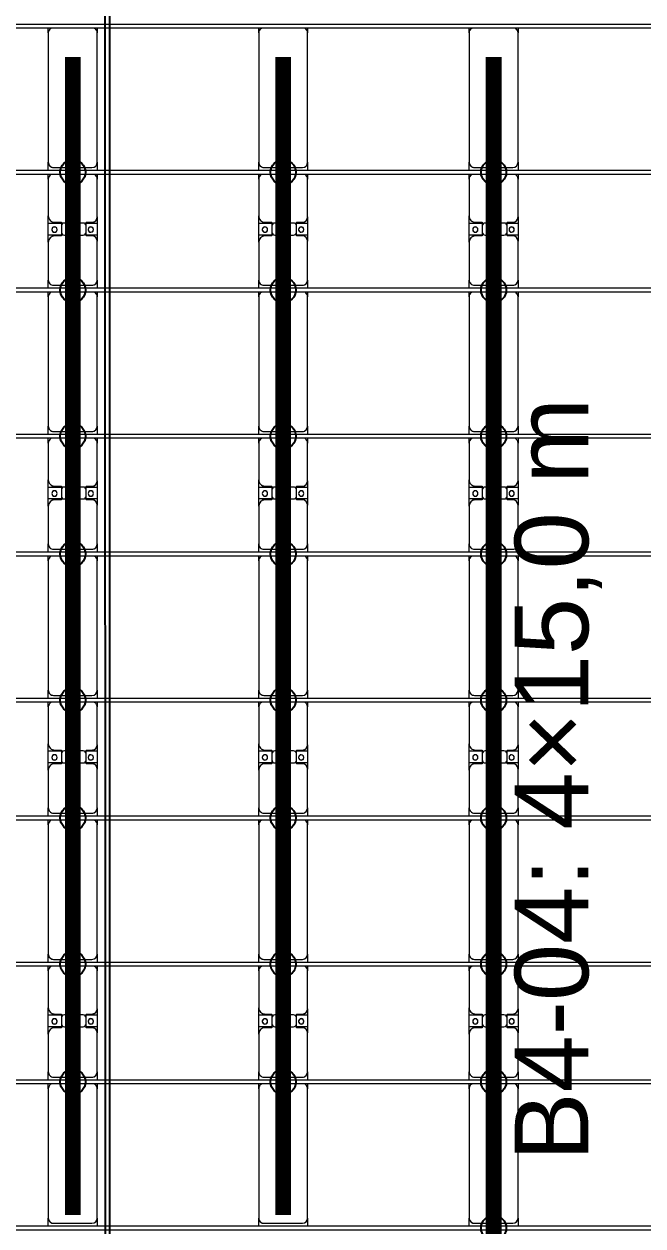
# Model space of a CAD drawing. Header units: millimetres. Extents: x -178706 to 107777, y -87310 to 933.
# Drawn here: x -167355 to -161472, y -64081 to -52651 of the extents above; entities that cross this region are included whole.
import ezdxf

# ---------------------------------------------------------------- set-up
doc = ezdxf.new("R2010")
doc.units = ezdxf.units.MM
doc.layers.add('A-GENM', color=13, linetype='Continuous', lineweight=9)
doc.layers.add('S-BEAM', color=12, linetype='Continuous', lineweight=9)
doc.layers.add('GC-GHI CHU', color=2, linetype='Continuous')
doc.layers.add('GC-HOP 40x60 GIA CUONG', color=1, linetype='Continuous')
doc.styles.add('GC_VN', font='arial.ttf')

# ---------------------------------------------------------------- blocks, each defined once
blk = doc.blocks.new('Dai phao do pin - DẢI PHAO ĐỠ PIN-V2-BỐ TRÍ KHUNG KẾT CẤU BÈ PIN 04')
at = {"layer": 'A-GENM', "color": 7}
for p, q in [((11855, 242), (11930, 242)), ((13160, 242), (11930, 242)), ((13160, 242), (13205, 242)), ((13245, 242), (13320, 242)), ((13680, 242), (13320, 242)), ((13680, 242), (13862, 242)), ((13748, 242), (13930, 242)), ((13748, 118), (13748, 242)), ((13862, 242), (13862, 118)), ((14280, 242), (13930, 242)), ((14280, 242), (14325, 242)), ((14365, 242), (14440, 242)), ((15670, 242), (14440, 242)), ((15670, 242), (15715, 242)), ((15755, 242), (15830, 242)), ((16190, 242), (15830, 242)), ((16190, 242), (16372, 242)), ((16258, 242), (16440, 242)), ((16258, 118), (16258, 242)), ((16372, 242), (16372, 118)), ((16790, 242), (16440, 242)), ((16790, 242), (16835, 242)), ((16875, 242), (16950, 242)), ((18180, 242), (16950, 242)), ((18180, 242), (18225, 242)), ((18265, 242), (18340, 242)), ((18700, 242), (18340, 242)), ((18700, 242), (18882, 242)), ((18768, 242), (18950, 242)), ((18768, 118), (18768, 242)), ((18882, 242), (18882, 118)), ((19300, 242), (18950, 242)), ((19300, 242), (19345, 242)), ((19385, 242), (19460, 242)), ((20690, 242), (19460, 242)), ((20690, 242), (20735, 242)), ((20775, 242), (20850, 242)), ((21210, 242), (20850, 242)), ((21210, 242), (21392, 242)), ((21278, 242), (21460, 242)), ((21278, 118), (21278, 242)), ((21392, 242), (21392, 118)), ((21810, 242), (21460, 242)), ((21810, 242), (21855, 242)), ((21895, 242), (21970, 242)), ((23200, 242), (21970, 242)), ((23200, 242), (23245, 242)), ((11880, 192), (11880, -173)), ((13270, 192), (13270, -173)), ((13740, 118), (13740, 182)), ((13832, 118), (13740, 118)), ((13870, 118), (13778, 118)), ((13870, 182), (13870, 118)), ((14390, 192), (14390, -173)), ((15780, 192), (15780, -173)), ((16250, 118), (16250, 182)), ((16342, 118), (16250, 118)), ((16380, 118), (16288, 118)), ((16380, 182), (16380, 118)), ((16900, 192), (16900, -173)), ((18290, 192), (18290, -173)), ((18760, 118), (18760, 182)), ((18852, 118), (18760, 118)), ((18890, 118), (18798, 118)), ((18890, 182), (18890, 118)), ((19410, 192), (19410, -173)), ((20800, 192), (20800, -173)), ((21270, 118), (21270, 182)), ((21362, 118), (21270, 118)), ((21400, 118), (21308, 118)), ((21400, 182), (21400, 118)), ((21920, 192), (21920, -173)), ((13748, 88), (13748, -88)), ((13862, -88), (13862, 88)), ((16258, 88), (16258, -88)), ((16372, -88), (16372, 88)), ((18768, 88), (18768, -88)), ((18882, -88), (18882, 88)), ((21278, 88), (21278, -88)), ((21392, -88), (21392, 88)), ((11930, -223), (11855, -223)), ((11930, -223), (13160, -223)), ((13205, -223), (13160, -223)), ((13320, -223), (13245, -223)), ((13320, -223), (13690, -223)), ((13862, -223), (13690, -223)), ((13740, -173), (13740, -118)), ((13740, -118), (13832, -118)), ((13748, -223), (13748, -118)), ((13920, -223), (13748, -223)), ((13778, -118), (13870, -118)), ((13862, -118), (13862, -223)), ((13870, -118), (13870, -173)), ((13920, -223), (14280, -223)), ((14325, -223), (14280, -223)), ((14440, -223), (14365, -223)), ((14440, -223), (15670, -223)), ((15715, -223), (15670, -223)), ((15830, -223), (15755, -223)), ((15830, -223), (16200, -223)), ((16372, -223), (16200, -223)), ((16250, -173), (16250, -118)), ((16250, -118), (16342, -118)), ((16258, -223), (16258, -118)), ((16430, -223), (16258, -223)), ((16288, -118), (16380, -118)), ((16372, -118), (16372, -223)), ((16380, -118), (16380, -173)), ((16430, -223), (16790, -223)), ((16835, -223), (16790, -223)), ((16950, -223), (16875, -223)), ((16950, -223), (18180, -223)), ((18225, -223), (18180, -223)), ((18340, -223), (18265, -223)), ((18340, -223), (18710, -223)), ((18882, -223), (18710, -223)), ((18760, -173), (18760, -118)), ((18760, -118), (18852, -118)), ((18768, -223), (18768, -118)), ((18940, -223), (18768, -223)), ((18798, -118), (18890, -118)), ((18882, -118), (18882, -223)), ((18890, -118), (18890, -173)), ((18940, -223), (19300, -223)), ((19345, -223), (19300, -223)), ((19460, -223), (19385, -223)), ((19460, -223), (20690, -223)), ((20735, -223), (20690, -223)), ((20850, -223), (20775, -223)), ((20850, -223), (21220, -223)), ((21392, -223), (21220, -223)), ((21270, -173), (21270, -118)), ((21270, -118), (21362, -118)), ((21278, -223), (21278, -118)), ((21450, -223), (21278, -223)), ((21308, -118), (21400, -118)), ((21392, -118), (21392, -223)), ((21400, -118), (21400, -173)), ((21450, -223), (21810, -223)), ((21855, -223), (21810, -223)), ((21970, -223), (21895, -223)), ((21970, -223), (23200, -223)), ((23245, -223), (23200, -223))]:
    blk.add_line(p, q, dxfattribs=at)
for centre, radius, start, end in [((11930, 192), 50, 90, 180), ((11930, 192), 50, 105, 180), ((13160, 192), 50, 30, 90), ((13160, 192), 50, 30, 90), ((13320, 192), 50, 90, 180), ((13680, 182), 60, 0, 90), ((13930, 182), 60, 90, 180), ((14280, 192), 50, 30, 90), ((14440, 192), 50, 90, 180), ((14440, 192), 50, 105, 180), ((15670, 192), 50, 30, 90), ((15670, 192), 50, 30, 90), ((15830, 192), 50, 90, 180), ((16190, 182), 60, 0, 90), ((16440, 182), 60, 90, 180), ((16790, 192), 50, 30, 90), ((16950, 192), 50, 90, 180), ((16950, 192), 50, 105, 180), ((18180, 192), 50, 30, 90), ((18180, 192), 50, 30, 90), ((18340, 192), 50, 90, 180), ((18700, 182), 60, 0, 90), ((18950, 182), 60, 90, 180), ((19300, 192), 50, 30, 90), ((19460, 192), 50, 90, 180), ((19460, 192), 50, 105, 180), ((20690, 192), 50, 30, 90), ((20690, 192), 50, 30, 90), ((20850, 192), 50, 90, 180), ((21210, 182), 60, 360, 90), ((21460, 182), 60, 90, 180), ((21810, 192), 50, 30, 90), ((21970, 192), 50, 90, 180), ((21970, 192), 50, 105, 180), ((23200, 192), 50, 30, 90), ((23200, 192), 50, 30, 90), ((13320, 192), 50, 135, 180), ((13680, 182), 60, 0, 30), ((13778, 88), 30, 90, 180), ((13799, 183), 25, 360, 180), ((13799, 183), 25, 180, 360), ((13801, 183), 25, 0, 180), ((13801, 183), 25, 180, 360), ((13832, 88), 30, 360, 90), ((13930, 182), 60, 150, 180), ((14280, 192), 50, 30, 45), ((15830, 192), 50, 135, 180), ((16190, 182), 60, 0, 30), ((16288, 88), 30, 90, 180), ((16309, 183), 25, 0, 180), ((16309, 183), 25, 180, 0), ((16311, 183), 25, 0, 180), ((16311, 183), 25, 180, 360), ((16342, 88), 30, 360, 90), ((16440, 182), 60, 150, 180), ((16790, 192), 50, 30, 45), ((18340, 192), 50, 135, 180), ((18700, 182), 60, 0, 30), ((18798, 88), 30, 90, 180), ((18819, 183), 25, 0, 180), ((18819, 183), 25, 180, 360), ((18821, 183), 25, 360, 180), ((18821, 183), 25, 180, 360), ((18852, 88), 30, 360, 90), ((18950, 182), 60, 150, 180), ((19300, 192), 50, 30, 45), ((20850, 192), 50, 135, 180), ((21210, 182), 60, 360, 30), ((21308, 88), 30, 90, 180), ((21329, 183), 25, 360, 180), ((21329, 183), 25, 180, 360), ((21331, 183), 25, 360, 180), ((21331, 183), 25, 180, 0), ((21362, 88), 30, 360, 90), ((21460, 182), 60, 150, 180), ((21810, 192), 50, 30, 45), ((13778, -88), 30, 180, 270), ((13832, -88), 30, 270, 360), ((16288, -88), 30, 180, 270), ((16342, -88), 30, 270, 360), ((18798, -88), 30, 180, 270), ((18852, -88), 30, 270, 360), ((21308, -88), 30, 180, 270), ((21362, -88), 30, 270, 360), ((11930, -173), 50, 180, 270), ((11930, -173), 50, 180, 270), ((13160, -173), 50, 270, 330), ((13160, -173), 50, 285, 330), ((13320, -173), 50, 180, 270), ((13320, -173), 50, 180, 225), ((13690, -173), 50, 270, 360), ((13690, -173), 50, 315, 360), ((13799, -162), 25, 0, 180), ((13799, -162), 25, 180, 360), ((13801, -162), 25, 0, 180), ((13801, -162), 25, 180, 360), ((13920, -173), 50, 180, 270), ((13920, -173), 50, 180, 225), ((14280, -173), 50, 270, 330), ((14280, -173), 50, 315, 330), ((14440, -173), 50, 180, 270), ((14440, -173), 50, 180, 270), ((15670, -173), 50, 270, 330), ((15670, -173), 50, 285, 330), ((15830, -173), 50, 180, 270), ((15830, -173), 50, 180, 225), ((16200, -173), 50, 270, 360), ((16200, -173), 50, 315, 360), ((16309, -162), 25, 0, 180), ((16309, -162), 25, 180, 360), ((16311, -162), 25, 360, 180), ((16311, -162), 25, 180, 0), ((16430, -173), 50, 180, 270), ((16430, -173), 50, 180, 225), ((16790, -173), 50, 270, 330), ((16790, -173), 50, 315, 330), ((16950, -173), 50, 180, 270), ((16950, -173), 50, 180, 270), ((18180, -173), 50, 270, 330), ((18180, -173), 50, 285, 330), ((18340, -173), 50, 180, 270), ((18340, -173), 50, 180, 225), ((18710, -173), 50, 270, 360), ((18710, -173), 50, 315, 360), ((18819, -162), 25, 0, 180), ((18819, -162), 25, 180, 360), ((18821, -162), 25, 0, 180), ((18821, -162), 25, 180, 360), ((18940, -173), 50, 180, 270), ((18940, -173), 50, 180, 225), ((19300, -173), 50, 270, 330), ((19300, -173), 50, 315, 330), ((19460, -173), 50, 180, 270), ((19460, -173), 50, 180, 225), ((19460, -173), 50, 230.9475, 270), ((20690, -173), 50, 270, 330), ((20690, -173), 50, 285, 330), ((20850, -173), 50, 180, 270), ((20850, -173), 50, 180, 225), ((21220, -173), 50, 270, 360), ((21220, -173), 50, 315, 360), ((21329, -162), 25, 0, 180), ((21329, -162), 25, 180, 0), ((21331, -162), 25, 0, 180), ((21331, -162), 25, 180, 360), ((21450, -173), 50, 180, 270), ((21450, -173), 50, 180, 225), ((21810, -173), 50, 270, 330), ((21810, -173), 50, 315, 330), ((21970, -173), 50, 180, 270), ((21970, -173), 50, 180, 270), ((23200, -173), 50, 270, 330), ((23200, -173), 50, 285, 330)]:
    blk.add_arc(centre, radius, start, end, dxfattribs=at)
blk = doc.blocks.new('Dai phao do pin - DẢI PHAO ĐỠ PIN-V3-BỐ TRÍ KHUNG KẾT CẤU BÈ PIN 04')
at = {"layer": 'A-GENM', "color": 7}
for p, q in [((11855, 242), (11930, 242)), ((13160, 242), (11930, 242)), ((13160, 242), (13205, 242)), ((13245, 242), (13320, 242)), ((13680, 242), (13320, 242)), ((13680, 242), (13862, 242)), ((13748, 242), (13930, 242)), ((13748, 118), (13748, 242)), ((13862, 242), (13862, 118)), ((14280, 242), (13930, 242)), ((14280, 242), (14325, 242)), ((14365, 242), (14440, 242)), ((15670, 242), (14440, 242)), ((15670, 242), (15715, 242)), ((15755, 242), (15830, 242)), ((16190, 242), (15830, 242)), ((16190, 242), (16372, 242)), ((16258, 242), (16440, 242)), ((16258, 118), (16258, 242)), ((16372, 242), (16372, 118)), ((16790, 242), (16440, 242)), ((16790, 242), (16835, 242)), ((16875, 242), (16950, 242)), ((18180, 242), (16950, 242)), ((18180, 242), (18225, 242)), ((18265, 242), (18340, 242)), ((18700, 242), (18340, 242)), ((18700, 242), (18882, 242)), ((18768, 242), (18950, 242)), ((18768, 118), (18768, 242)), ((18882, 242), (18882, 118)), ((19300, 242), (18950, 242)), ((19300, 242), (19345, 242)), ((19385, 242), (19460, 242)), ((20690, 242), (19460, 242)), ((20690, 242), (20735, 242)), ((20775, 242), (20850, 242)), ((21210, 242), (20850, 242)), ((21210, 242), (21392, 242)), ((21278, 242), (21460, 242)), ((21278, 118), (21278, 242)), ((21392, 242), (21392, 118)), ((21810, 242), (21460, 242)), ((21810, 242), (21855, 242)), ((21895, 242), (21970, 242)), ((23200, 242), (21970, 242)), ((23200, 242), (23245, 242)), ((11880, 192), (11880, -173)), ((13270, 192), (13270, -173)), ((13740, 118), (13740, 182)), ((13832, 118), (13740, 118)), ((13870, 118), (13778, 118)), ((13870, 182), (13870, 118)), ((14390, 192), (14390, -173)), ((15780, 192), (15780, -173)), ((16250, 118), (16250, 182)), ((16342, 118), (16250, 118)), ((16380, 118), (16288, 118)), ((16380, 182), (16380, 118)), ((16900, 192), (16900, -173)), ((18290, 192), (18290, -173)), ((18760, 118), (18760, 182)), ((18852, 118), (18760, 118)), ((18890, 118), (18798, 118)), ((18890, 182), (18890, 118)), ((19410, 192), (19410, -173)), ((20800, 192), (20800, -173)), ((21270, 118), (21270, 182)), ((21362, 118), (21270, 118)), ((21400, 118), (21308, 118)), ((21400, 182), (21400, 118)), ((21920, 192), (21920, -173)), ((13748, 88), (13748, -88)), ((13862, -88), (13862, 88)), ((16258, 88), (16258, -88)), ((16372, -88), (16372, 88)), ((18768, 88), (18768, -88)), ((18882, -88), (18882, 88)), ((21278, 88), (21278, -88)), ((21392, -88), (21392, 88)), ((11930, -223), (11855, -223)), ((11930, -223), (13160, -223)), ((13205, -223), (13160, -223)), ((13320, -223), (13245, -223)), ((13320, -223), (13690, -223)), ((13862, -223), (13690, -223)), ((13740, -173), (13740, -118)), ((13740, -118), (13832, -118)), ((13748, -223), (13748, -118)), ((13920, -223), (13748, -223)), ((13778, -118), (13870, -118)), ((13862, -118), (13862, -223)), ((13870, -118), (13870, -173)), ((13920, -223), (14280, -223)), ((14325, -223), (14280, -223)), ((14440, -223), (14365, -223)), ((14440, -223), (15670, -223)), ((15715, -223), (15670, -223)), ((15830, -223), (15755, -223)), ((15830, -223), (16200, -223)), ((16372, -223), (16200, -223)), ((16250, -173), (16250, -118)), ((16250, -118), (16342, -118)), ((16258, -223), (16258, -118)), ((16430, -223), (16258, -223)), ((16288, -118), (16380, -118)), ((16372, -118), (16372, -223)), ((16380, -118), (16380, -173)), ((16430, -223), (16790, -223)), ((16835, -223), (16790, -223)), ((16950, -223), (16875, -223)), ((16950, -223), (18180, -223)), ((18225, -223), (18180, -223)), ((18340, -223), (18265, -223)), ((18340, -223), (18710, -223)), ((18882, -223), (18710, -223)), ((18760, -173), (18760, -118)), ((18760, -118), (18852, -118)), ((18768, -223), (18768, -118)), ((18940, -223), (18768, -223)), ((18798, -118), (18890, -118)), ((18882, -118), (18882, -223)), ((18890, -118), (18890, -173)), ((18940, -223), (19300, -223)), ((19345, -223), (19300, -223)), ((19460, -223), (19385, -223)), ((19460, -223), (20690, -223)), ((20735, -223), (20690, -223)), ((20850, -223), (20775, -223)), ((20850, -223), (21220, -223)), ((21392, -223), (21220, -223)), ((21270, -173), (21270, -118)), ((21270, -118), (21362, -118)), ((21278, -223), (21278, -118)), ((21450, -223), (21278, -223)), ((21308, -118), (21400, -118)), ((21392, -118), (21392, -223)), ((21400, -118), (21400, -173)), ((21450, -223), (21810, -223)), ((21855, -223), (21810, -223)), ((21970, -223), (21895, -223)), ((21970, -223), (23200, -223)), ((23245, -223), (23200, -223))]:
    blk.add_line(p, q, dxfattribs=at)
for centre, radius, start, end in [((11930, 192), 50, 90, 180), ((11930, 192), 50, 105, 180), ((13160, 192), 50, 30, 90), ((13160, 192), 50, 30, 90), ((13320, 192), 50, 90, 180), ((13680, 182), 60, 0, 90), ((13930, 182), 60, 90, 180), ((14280, 192), 50, 30, 90), ((14440, 192), 50, 90, 180), ((14440, 192), 50, 105, 180), ((15670, 192), 50, 30, 90), ((15670, 192), 50, 30, 90), ((15830, 192), 50, 90, 180), ((16190, 182), 60, 0, 90), ((16440, 182), 60, 90, 180), ((16790, 192), 50, 30, 90), ((16950, 192), 50, 90, 180), ((16950, 192), 50, 105, 180), ((18180, 192), 50, 30, 90), ((18180, 192), 50, 30, 90), ((18340, 192), 50, 90, 180), ((18700, 182), 60, 0, 90), ((18950, 182), 60, 90, 180), ((19300, 192), 50, 30, 90), ((19460, 192), 50, 90, 180), ((19460, 192), 50, 105, 180), ((20690, 192), 50, 30, 90), ((20690, 192), 50, 30, 90), ((20850, 192), 50, 90, 180), ((21210, 182), 60, 360, 90), ((21460, 182), 60, 90, 180), ((21810, 192), 50, 30, 90), ((21970, 192), 50, 90, 180), ((21970, 192), 50, 105, 180), ((23200, 192), 50, 30, 90), ((23200, 192), 50, 30, 90), ((13320, 192), 50, 135, 180), ((13680, 182), 60, 0, 30), ((13778, 88), 30, 90, 180), ((13799, 183), 25, 360, 180), ((13799, 183), 25, 180, 360), ((13801, 183), 25, 0, 180), ((13801, 183), 25, 180, 360), ((13832, 88), 30, 360, 90), ((13930, 182), 60, 150, 180), ((14280, 192), 50, 30, 45), ((15830, 192), 50, 135, 180), ((16190, 182), 60, 0, 30), ((16288, 88), 30, 90, 180), ((16309, 183), 25, 0, 180), ((16309, 183), 25, 180, 0), ((16311, 183), 25, 0, 180), ((16311, 183), 25, 180, 360), ((16342, 88), 30, 360, 90), ((16440, 182), 60, 150, 180), ((16790, 192), 50, 30, 45), ((18340, 192), 50, 135, 180), ((18700, 182), 60, 0, 30), ((18798, 88), 30, 90, 180), ((18819, 183), 25, 0, 180), ((18819, 183), 25, 180, 360), ((18821, 183), 25, 360, 180), ((18821, 183), 25, 180, 360), ((18852, 88), 30, 360, 90), ((18950, 182), 60, 150, 180), ((19300, 192), 50, 30, 45), ((20850, 192), 50, 135, 180), ((21210, 182), 60, 360, 30), ((21308, 88), 30, 90, 180), ((21329, 183), 25, 360, 180), ((21329, 183), 25, 180, 360), ((21331, 183), 25, 360, 180), ((21331, 183), 25, 180, 0), ((21362, 88), 30, 360, 90), ((21460, 182), 60, 150, 180), ((21810, 192), 50, 30, 45), ((13778, -88), 30, 180, 270), ((13832, -88), 30, 270, 360), ((16288, -88), 30, 180, 270), ((16342, -88), 30, 270, 360), ((18798, -88), 30, 180, 270), ((18852, -88), 30, 270, 360), ((21308, -88), 30, 180, 270), ((21362, -88), 30, 270, 360), ((11930, -173), 50, 180, 270), ((11930, -173), 50, 180, 270), ((13160, -173), 50, 270, 330), ((13160, -173), 50, 285, 330), ((13320, -173), 50, 180, 270), ((13320, -173), 50, 180, 225), ((13690, -173), 50, 270, 360), ((13690, -173), 50, 315, 360), ((13799, -162), 25, 0, 180), ((13799, -162), 25, 180, 360), ((13801, -162), 25, 0, 180), ((13801, -162), 25, 180, 360), ((13920, -173), 50, 180, 270), ((13920, -173), 50, 180, 225), ((14280, -173), 50, 270, 330), ((14280, -173), 50, 315, 330), ((14440, -173), 50, 180, 270), ((14440, -173), 50, 180, 270), ((15670, -173), 50, 270, 330), ((15670, -173), 50, 285, 330), ((15830, -173), 50, 180, 270), ((15830, -173), 50, 180, 225), ((16200, -173), 50, 270, 360), ((16200, -173), 50, 315, 360), ((16309, -162), 25, 0, 180), ((16309, -162), 25, 180, 360), ((16311, -162), 25, 360, 180), ((16311, -162), 25, 180, 0), ((16430, -173), 50, 180, 270), ((16430, -173), 50, 180, 225), ((16790, -173), 50, 270, 330), ((16790, -173), 50, 315, 330), ((16950, -173), 50, 180, 270), ((16950, -173), 50, 180, 270), ((18180, -173), 50, 270, 330), ((18180, -173), 50, 285, 330), ((18340, -173), 50, 180, 270), ((18340, -173), 50, 180, 225), ((18710, -173), 50, 270, 360), ((18710, -173), 50, 315, 360), ((18819, -162), 25, 0, 180), ((18819, -162), 25, 180, 360), ((18821, -162), 25, 0, 180), ((18821, -162), 25, 180, 360), ((18940, -173), 50, 180, 270), ((18940, -173), 50, 180, 225), ((19300, -173), 50, 270, 330), ((19300, -173), 50, 315, 330), ((19460, -173), 50, 180, 270), ((19460, -173), 50, 180, 225), ((19460, -173), 50, 230.9422, 270), ((20690, -173), 50, 270, 330), ((20690, -173), 50, 285, 330), ((20850, -173), 50, 180, 270), ((20850, -173), 50, 180, 225), ((21220, -173), 50, 270, 360), ((21220, -173), 50, 315, 360), ((21329, -162), 25, 0, 180), ((21329, -162), 25, 180, 0), ((21331, -162), 25, 0, 180), ((21331, -162), 25, 180, 360), ((21450, -173), 50, 180, 270), ((21450, -173), 50, 180, 225), ((21810, -173), 50, 270, 330), ((21810, -173), 50, 315, 330), ((21970, -173), 50, 180, 270), ((21970, -173), 50, 180, 270), ((23200, -173), 50, 270, 330), ((23200, -173), 50, 285, 330)]:
    blk.add_arc(centre, radius, start, end, dxfattribs=at)
blk = doc.blocks.new('Dai phao do pin - DẢI PHAO ĐỠ PIN-V4-BỐ TRÍ KHUNG KẾT CẤU BÈ PIN 04')
at = {"layer": 'A-GENM', "color": 7}
for p, q in [((11855, 242), (11930, 242)), ((13160, 242), (11930, 242)), ((13160, 242), (13205, 242)), ((13245, 242), (13320, 242)), ((13680, 242), (13320, 242)), ((13680, 242), (13862, 242)), ((13748, 242), (13930, 242)), ((13748, 118), (13748, 242)), ((13862, 242), (13862, 118)), ((14280, 242), (13930, 242)), ((14280, 242), (14325, 242)), ((14365, 242), (14440, 242)), ((15670, 242), (14440, 242)), ((15670, 242), (15715, 242)), ((15755, 242), (15830, 242)), ((16190, 242), (15830, 242)), ((16190, 242), (16372, 242)), ((16258, 242), (16440, 242)), ((16258, 118), (16258, 242)), ((16372, 242), (16372, 118)), ((16790, 242), (16440, 242)), ((16790, 242), (16835, 242)), ((16875, 242), (16950, 242)), ((18180, 242), (16950, 242)), ((18180, 242), (18225, 242)), ((18265, 242), (18340, 242)), ((18700, 242), (18340, 242)), ((18700, 242), (18882, 242)), ((18768, 242), (18950, 242)), ((18768, 118), (18768, 242)), ((18882, 242), (18882, 118)), ((19300, 242), (18950, 242)), ((19300, 242), (19345, 242)), ((19385, 242), (19460, 242)), ((20690, 242), (19460, 242)), ((20690, 242), (20735, 242)), ((20775, 242), (20850, 242)), ((21210, 242), (20850, 242)), ((21210, 242), (21392, 242)), ((21278, 242), (21460, 242)), ((21278, 118), (21278, 242)), ((21392, 242), (21392, 118)), ((21810, 242), (21460, 242)), ((21810, 242), (21855, 242)), ((21895, 242), (21970, 242)), ((23200, 242), (21970, 242)), ((23200, 242), (23245, 242)), ((11880, 192), (11880, -173)), ((13270, 192), (13270, -173)), ((13740, 118), (13740, 182)), ((13832, 118), (13740, 118)), ((13870, 118), (13778, 118)), ((13870, 182), (13870, 118)), ((14390, 192), (14390, -173)), ((15780, 192), (15780, -173)), ((16250, 118), (16250, 182)), ((16342, 118), (16250, 118)), ((16380, 118), (16288, 118)), ((16380, 182), (16380, 118)), ((16900, 192), (16900, -173)), ((18290, 192), (18290, -173)), ((18760, 118), (18760, 182)), ((18852, 118), (18760, 118)), ((18890, 118), (18798, 118)), ((18890, 182), (18890, 118)), ((19410, 192), (19410, -173)), ((20800, 192), (20800, -173)), ((21270, 118), (21270, 182)), ((21362, 118), (21270, 118)), ((21400, 118), (21308, 118)), ((21400, 182), (21400, 118)), ((21920, 192), (21920, -173)), ((13748, 88), (13748, -88)), ((13862, -88), (13862, 88)), ((16258, 88), (16258, -88)), ((16372, -88), (16372, 88)), ((18768, 88), (18768, -88)), ((18882, -88), (18882, 88)), ((21278, 88), (21278, -88)), ((21392, -88), (21392, 88)), ((11930, -223), (11855, -223)), ((11930, -223), (13160, -223)), ((13205, -223), (13160, -223)), ((13320, -223), (13245, -223)), ((13320, -223), (13690, -223)), ((13862, -223), (13690, -223)), ((13740, -173), (13740, -118)), ((13740, -118), (13832, -118)), ((13748, -223), (13748, -118)), ((13920, -223), (13748, -223)), ((13778, -118), (13870, -118)), ((13862, -118), (13862, -223)), ((13870, -118), (13870, -173)), ((13920, -223), (14280, -223)), ((14325, -223), (14280, -223)), ((14440, -223), (14365, -223)), ((14440, -223), (15670, -223)), ((15715, -223), (15670, -223)), ((15830, -223), (15755, -223)), ((15830, -223), (16200, -223)), ((16372, -223), (16200, -223)), ((16250, -173), (16250, -118)), ((16250, -118), (16342, -118)), ((16258, -223), (16258, -118)), ((16430, -223), (16258, -223)), ((16288, -118), (16380, -118)), ((16372, -118), (16372, -223)), ((16380, -118), (16380, -173)), ((16430, -223), (16790, -223)), ((16835, -223), (16790, -223)), ((16950, -223), (16875, -223)), ((16950, -223), (18180, -223)), ((18225, -223), (18180, -223)), ((18340, -223), (18265, -223)), ((18340, -223), (18710, -223)), ((18882, -223), (18710, -223)), ((18760, -173), (18760, -118)), ((18760, -118), (18852, -118)), ((18768, -223), (18768, -118)), ((18940, -223), (18768, -223)), ((18798, -118), (18890, -118)), ((18882, -118), (18882, -223)), ((18890, -118), (18890, -173)), ((18940, -223), (19300, -223)), ((19345, -223), (19300, -223)), ((19460, -223), (19385, -223)), ((19460, -223), (20690, -223)), ((20735, -223), (20690, -223)), ((20850, -223), (20775, -223)), ((20850, -223), (21220, -223)), ((21392, -223), (21220, -223)), ((21270, -173), (21270, -118)), ((21270, -118), (21362, -118)), ((21278, -223), (21278, -118)), ((21450, -223), (21278, -223)), ((21308, -118), (21400, -118)), ((21392, -118), (21392, -223)), ((21400, -118), (21400, -173)), ((21450, -223), (21810, -223)), ((21855, -223), (21810, -223)), ((21970, -223), (21895, -223)), ((21970, -223), (23200, -223)), ((23245, -223), (23200, -223))]:
    blk.add_line(p, q, dxfattribs=at)
for centre, radius, start, end in [((11930, 192), 50, 90, 180), ((11930, 192), 50, 105, 180), ((13160, 192), 50, 30, 90), ((13160, 192), 50, 30, 90), ((13320, 192), 50, 90, 180), ((13680, 182), 60, 0, 90), ((13930, 182), 60, 90, 180), ((14280, 192), 50, 30, 90), ((14440, 192), 50, 90, 180), ((14440, 192), 50, 105, 180), ((15670, 192), 50, 30, 90), ((15670, 192), 50, 30, 90), ((15830, 192), 50, 90, 180), ((16190, 182), 60, 0, 90), ((16440, 182), 60, 90, 180), ((16790, 192), 50, 30, 90), ((16950, 192), 50, 90, 180), ((16950, 192), 50, 105, 180), ((18180, 192), 50, 30, 90), ((18180, 192), 50, 30, 90), ((18340, 192), 50, 90, 180), ((18700, 182), 60, 0, 90), ((18950, 182), 60, 90, 180), ((19300, 192), 50, 30, 90), ((19460, 192), 50, 90, 180), ((19460, 192), 50, 105, 180), ((20690, 192), 50, 30, 90), ((20690, 192), 50, 30, 90), ((20850, 192), 50, 90, 180), ((21210, 182), 60, 360, 90), ((21460, 182), 60, 90, 180), ((21810, 192), 50, 30, 90), ((21970, 192), 50, 90, 180), ((21970, 192), 50, 105, 180), ((23200, 192), 50, 30, 90), ((23200, 192), 50, 30, 90), ((13320, 192), 50, 135, 180), ((13680, 182), 60, 0, 30), ((13778, 88), 30, 90, 180), ((13799, 183), 25, 360, 180), ((13799, 183), 25, 180, 360), ((13801, 183), 25, 0, 180), ((13801, 183), 25, 180, 360), ((13832, 88), 30, 360, 90), ((13930, 182), 60, 150, 180), ((14280, 192), 50, 30, 45), ((15830, 192), 50, 135, 180), ((16190, 182), 60, 0, 30), ((16288, 88), 30, 90, 180), ((16309, 183), 25, 0, 180), ((16309, 183), 25, 180, 0), ((16311, 183), 25, 0, 180), ((16311, 183), 25, 180, 360), ((16342, 88), 30, 360, 90), ((16440, 182), 60, 150, 180), ((16790, 192), 50, 30, 45), ((18340, 192), 50, 135, 180), ((18700, 182), 60, 0, 30), ((18798, 88), 30, 90, 180), ((18819, 183), 25, 0, 180), ((18819, 183), 25, 180, 360), ((18821, 183), 25, 360, 180), ((18821, 183), 25, 180, 360), ((18852, 88), 30, 360, 90), ((18950, 182), 60, 150, 180), ((19300, 192), 50, 30, 45), ((20850, 192), 50, 135, 180), ((21210, 182), 60, 360, 30), ((21308, 88), 30, 90, 180), ((21329, 183), 25, 360, 180), ((21329, 183), 25, 180, 360), ((21331, 183), 25, 360, 180), ((21331, 183), 25, 180, 0), ((21362, 88), 30, 360, 90), ((21460, 182), 60, 150, 180), ((21810, 192), 50, 30, 45), ((13778, -88), 30, 180, 270), ((13832, -88), 30, 270, 360), ((16288, -88), 30, 180, 270), ((16342, -88), 30, 270, 360), ((18798, -88), 30, 180, 270), ((18852, -88), 30, 270, 360), ((21308, -88), 30, 180, 270), ((21362, -88), 30, 270, 360), ((11930, -173), 50, 180, 270), ((11930, -173), 50, 180, 270), ((13160, -173), 50, 270, 330), ((13160, -173), 50, 285, 330), ((13320, -173), 50, 180, 270), ((13320, -173), 50, 180, 225), ((13690, -173), 50, 270, 360), ((13690, -173), 50, 315, 360), ((13799, -162), 25, 0, 180), ((13799, -162), 25, 180, 360), ((13801, -162), 25, 0, 180), ((13801, -162), 25, 180, 360), ((13920, -173), 50, 180, 270), ((13920, -173), 50, 180, 225), ((14280, -173), 50, 270, 330), ((14280, -173), 50, 315, 330), ((14440, -173), 50, 180, 270), ((14440, -173), 50, 180, 270), ((15670, -173), 50, 270, 330), ((15670, -173), 50, 285, 330), ((15830, -173), 50, 180, 270), ((15830, -173), 50, 180, 225), ((16200, -173), 50, 270, 360), ((16200, -173), 50, 315, 360), ((16309, -162), 25, 0, 180), ((16309, -162), 25, 180, 360), ((16311, -162), 25, 360, 180), ((16311, -162), 25, 180, 0), ((16430, -173), 50, 180, 270), ((16430, -173), 50, 180, 225), ((16790, -173), 50, 270, 330), ((16790, -173), 50, 315, 330), ((16950, -173), 50, 180, 270), ((16950, -173), 50, 180, 270), ((18180, -173), 50, 270, 330), ((18180, -173), 50, 285, 330), ((18340, -173), 50, 180, 270), ((18340, -173), 50, 180, 225), ((18710, -173), 50, 270, 360), ((18710, -173), 50, 315, 360), ((18819, -162), 25, 0, 180), ((18819, -162), 25, 180, 360), ((18821, -162), 25, 0, 180), ((18821, -162), 25, 180, 360), ((18940, -173), 50, 180, 270), ((18940, -173), 50, 180, 225), ((19300, -173), 50, 270, 330), ((19300, -173), 50, 315, 330), ((19460, -173), 50, 180, 270), ((19460, -173), 50, 180, 225), ((19460, -173), 50, 230.937, 270), ((20690, -173), 50, 270, 330), ((20690, -173), 50, 285, 330), ((20850, -173), 50, 180, 270), ((20850, -173), 50, 180, 225), ((21220, -173), 50, 270, 360), ((21220, -173), 50, 315, 360), ((21329, -162), 25, 0, 180), ((21329, -162), 25, 180, 0), ((21331, -162), 25, 0, 180), ((21331, -162), 25, 180, 360), ((21450, -173), 50, 180, 270), ((21450, -173), 50, 180, 225), ((21810, -173), 50, 270, 330), ((21810, -173), 50, 315, 330), ((21970, -173), 50, 180, 270), ((21970, -173), 50, 180, 270), ((23200, -173), 50, 270, 330), ((23200, -173), 50, 285, 330)]:
    blk.add_arc(centre, radius, start, end, dxfattribs=at)
blk = doc.blocks.new('Dầm C52 - Dầm C52-22346-BỐ TRÍ KHUNG KẾT CẤU BÈ PIN 04')
at = {"layer": 'S-BEAM', "color": 1}
for p, q in [((-87623, 20), (87623, 20)), ((87623, -20), (-87623, -20))]:
    blk.add_line(p, q, dxfattribs=at)
blk = doc.blocks.new('Dầm C52 - Hộp 40x60-15957-BỐ TRÍ KHUNG KẾT CẤU BÈ PIN 04')
at = {"layer": 'S-BEAM', "color": 3, "lineweight": 25}
for p, q in [((-37160, 20), (37160, 20)), ((37160, -20), (-37160, -20))]:
    blk.add_line(p, q, dxfattribs=at)
blk = doc.blocks.new('HOBANMONG_BEPIN 4_rvt-1-BỐ TRÍ KHUNG KẾT CẤU BÈ PIN 04')
at = {"layer": 'A-GENM', "color": 3, "lineweight": 25, "rotation": 90.00010434022407}
for name, p in [('Dai phao do pin - DẢI PHAO ĐỠ PIN-V2-BỐ TRÍ KHUNG KẾT CẤU BÈ PIN 04', (-166882, -75936)), ('Dai phao do pin - DẢI PHAO ĐỠ PIN-V3-BỐ TRÍ KHUNG KẾT CẤU BÈ PIN 04', (-164882, -75936)), ('Dai phao do pin - DẢI PHAO ĐỠ PIN-V4-BỐ TRÍ KHUNG KẾT CẤU BÈ PIN 04', (-162882, -75936))]:
    blk.add_blockref(name, p, dxfattribs=at)
at = {"layer": 'S-BEAM', "color": 3, "lineweight": 25}
for name, p, rotation in [('Dầm C52 - Hộp 40x60-15957-BỐ TRÍ KHUNG KẾT CẤU BÈ PIN 04', (-166562, -42627), 90.00010434022374), ('Dầm C52 - Dầm C52-22346-BỐ TRÍ KHUNG KẾT CẤU BÈ PIN 04', (-83861, -52671), 180.0001043386848), ('Dầm C52 - Dầm C52-22346-BỐ TRÍ KHUNG KẾT CẤU BÈ PIN 04', (-83857, -54061), 180.0001043386848), ('Dầm C52 - Dầm C52-22346-BỐ TRÍ KHUNG KẾT CẤU BÈ PIN 04', (-83854, -55181), 180.0001043386848), ('Dầm C52 - Dầm C52-22346-BỐ TRÍ KHUNG KẾT CẤU BÈ PIN 04', (-83850, -56571), 180.0001043386848), ('Dầm C52 - Dầm C52-22346-BỐ TRÍ KHUNG KẾT CẤU BÈ PIN 04', (-83847, -57691), 180.0001043386848), ('Dầm C52 - Dầm C52-22346-BỐ TRÍ KHUNG KẾT CẤU BÈ PIN 04', (-83843, -59081), 180.0001043386848), ('Dầm C52 - Dầm C52-22346-BỐ TRÍ KHUNG KẾT CẤU BÈ PIN 04', (-83840, -60201), 180.0001043386848), ('Dầm C52 - Dầm C52-22346-BỐ TRÍ KHUNG KẾT CẤU BÈ PIN 04', (-83836, -61591), 180.0001043386848), ('Dầm C52 - Dầm C52-22346-BỐ TRÍ KHUNG KẾT CẤU BÈ PIN 04', (-83833, -62711), 180.0001043386848), ('Dầm C52 - Dầm C52-22346-BỐ TRÍ KHUNG KẾT CẤU BÈ PIN 04', (-83829, -64101), 180.0001043386848)]:
    blk.add_blockref(name, p, dxfattribs=dict(at, rotation=rotation))

msp = doc.modelspace()

# ---------------------------------------------------------------- linework, layer by layer
at = {"layer": 'GC-HOP 40x60 GIA CUONG', "const_width": 150}
for points in [[(-166891, -63976), (-166891, -52964)], [(-164891, -63976), (-164891, -52964)], [(-162891, -67964), (-162891, -52964)]]:
    msp.add_lwpolyline(points, dxfattribs=at)
at = {"layer": 'GC-HOP 40x60 GIA CUONG'}
for centre in [(-166891, -54061), (-164891, -54061), (-162891, -54061), (-166891, -55181), (-164891, -55181), (-162891, -55181), (-166891, -56571), (-164891, -56571), (-162891, -56571), (-166891, -57691), (-164891, -57691), (-162891, -57691), (-166891, -59081), (-164891, -59081), (-162891, -59081), (-166891, -60201), (-164891, -60201), (-162891, -60201), (-166891, -61591), (-164891, -61591), (-162891, -61591), (-166891, -62711), (-164891, -62711), (-162891, -62711), (-162891, -64101)]:
    msp.add_circle(centre, 120, dxfattribs=at)

# ---------------------------------------------------------------- block references
at = {"lineweight": 5}
msp.add_blockref('HOBANMONG_BEPIN 4_rvt-1-BỐ TRÍ KHUNG KẾT CẤU BÈ PIN 04', (0, 0), dxfattribs=at)

# ---------------------------------------------------------------- texts
at = {"layer": 'GC-GHI CHU', "style": 'GC_VN'}
msp.add_text('B4-04: 4×15,0 m', height=700, rotation=90, dxfattribs=at).set_placement((-161991, -63464))

doc.saveas('drawing.dxf')
